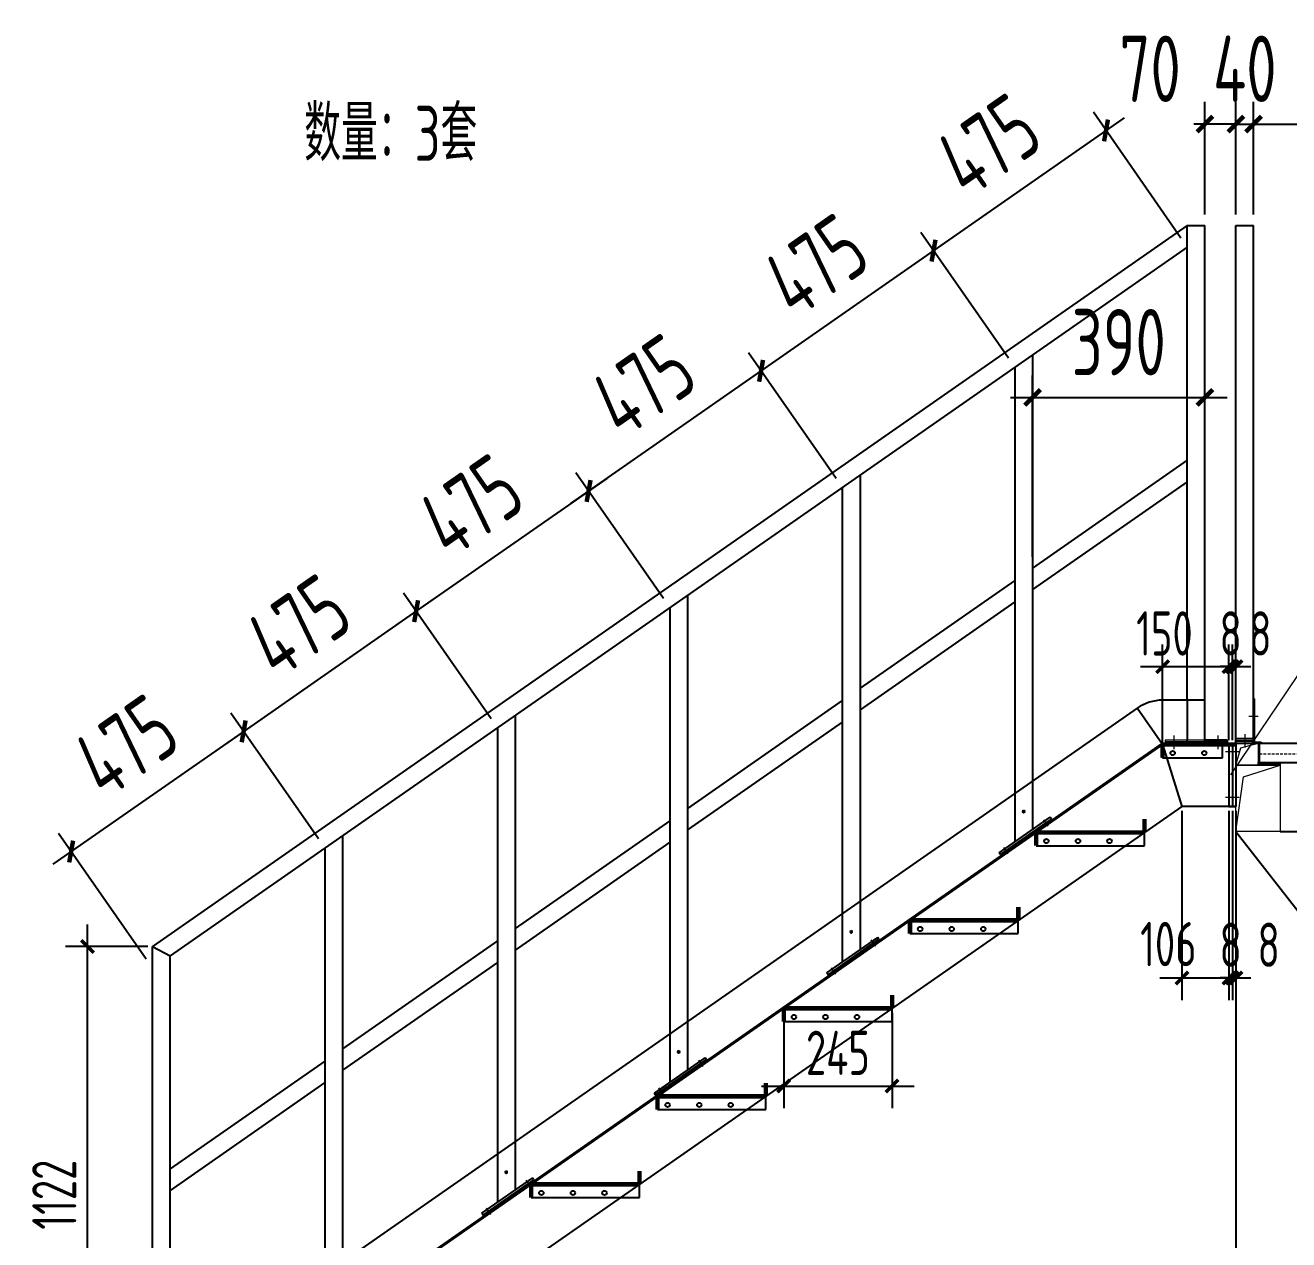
# Model space of a CAD drawing. Extents: x 498328 to 716449, y -893371 to -467753.
# Drawn here: x 533853 to 539565, y -882465 to -876974 of the extents above; entities that cross this region are included whole.
import ezdxf
from ezdxf.enums import TextEntityAlignment as Align

# ---------------------------------------------------------------- set-up
doc = ezdxf.new("R2010")
doc.units = 0
doc.header["$LTSCALE"] = 1000
doc.header["$PDMODE"] = 35
doc.header["$PDSIZE"] = 20
for name, pattern in [('CACHE', [0.375, 0.25, -0.125]), ('CENTER', [2, 1.25, -0.25, 0.25, -0.25]), ('CENTER2', [28.575, 19.05, -3.175, 3.175, -3.175])]:
    doc.linetypes.add(name, pattern=pattern)
doc.layers.get('0').update_dxf_attribs({"linetype": 'CONTINUOUS'})
doc.layers.get('Defpoints').update_dxf_attribs({"linetype": 'CONTINUOUS'})
for name, color, linetype in [('01', 7, 'CONTINUOUS'), ('1轮廓实线层', 7, 'CONTINUOUS'), ('AXIS', 251, 'CENTER'), ('DIM', 3, 'CONTINUOUS'), ('焊缝', 1, 'CONTINUOUS'), ('设备基础', 2, 'CONTINUOUS')]:
    doc.layers.add(name, color=color, linetype=linetype)
doc.layers.add('详图标注文字', color=7, linetype='CONTINUOUS', lineweight=18)
doc.styles.add('StTextStyle', font='yjkeng.shx', dxfattribs={"width": 0.7, "height": 250, "bigfont": 'yjkchn.shx'})
doc.styles.add('TSSD_DIMENSION', font='Tssdeng.shx', dxfattribs={"width": 0.7, "bigfont": 'hztxt.shx'})
doc.dimstyles.new('TSSD_50_100', dxfattribs={"dimtxt": 300, "dimasz": 80, "dimexe": 100, "dimexo": 250, "dimgap": 100, "dimtad": 1, "dimdec": 0, "dimlfac": 0.5, "dimzin": 0, "dimdsep": 46, "dimtxsty": 'TSSD_DIMENSION', "dimblk": 'ARCHTICK', "dimcen": 0, "dimdle": 100, "dimclrt": 7, "dimadec": 0, "dimazin": 0, "dimtfac": 1, "dimtdec": 0, "dimtix": 1, "dimtmove": 2, "dimatfit": 3, "dimldrblk": 'ARCHTICK', "dimfxl": 0, "dimtolj": 1, "dimtzin": 0, "dimarcsym": 0})

# ---------------------------------------------------------------- blocks, each defined once
blk = doc.blocks.new('_ARCHTICK')
at = {"color": 0, "const_width": 0.4}
blk.add_lwpolyline([(-0.707, -0.707), (0.707, 0.707)], dxfattribs=at)
blk = doc.blocks.new('*D869')
at = {"layer": 'Defpoints', "color": 0, "transparency": 16777216}
for p in [(539406.8, -877420.8), (539326.8, -877879.5), (539406.8, -877879.5)]:
    blk.add_point(p, dxfattribs=at)
at = {"layer": 'DIM', "color": 0, "lineweight": -2, "transparency": 16777216}
for p, q in [((539326.8, -877829.5), (539326.8, -877320.8)), ((539406.8, -877829.5), (539406.8, -877320.8)), ((539326.8, -877420.8), (539276.8, -877420.8)), ((539326.8, -877420.8), (539406.8, -877420.8)), ((539406.8, -877420.8), (539456.8, -877420.8))]:
    blk.add_line(p, q, dxfattribs=at)
at = {"layer": 'DIM', "color": 0, "lineweight": -2, "transparency": 16777216, "xscale": 50, "yscale": 50, "zscale": 50}
blk.add_blockref('_ARCHTICK', (539326.8, -877420.8), dxfattribs=at)
at = {"layer": 'DIM', "color": 0, "lineweight": -2, "transparency": 16777216, "xscale": 50, "yscale": 50, "zscale": 50, "rotation": 180}
blk.add_blockref('_ARCHTICK', (539406.8, -877420.8), dxfattribs=at)
at = {"layer": 'DIM', "color": 7, "transparency": 16777216, "insert": (539366.8, -877170.8), "char_height": 300, "attachment_point": 5, "style": 'TSSD_DIMENSION'}
blk.add_mtext('\\A1;40', dxfattribs=at)
blk = doc.blocks.new('*D871')
at = {"layer": 'Defpoints', "color": 0, "transparency": 16777216}
for p in [(537959.4, -877993), (539106.8, -877977), (538326.9, -878520.3)]:
    blk.add_point(p, dxfattribs=at)
at = {"layer": 'DIM', "color": 0, "lineweight": -2, "transparency": 16777216}
for p, q in [((539078.2, -877935.9), (538682.2, -877367.6)), ((538821.4, -877392.4), (537877.4, -878050.2)), ((538298.3, -878479.3), (537902.3, -877910.9))]:
    blk.add_line(p, q, dxfattribs=at)
at = {"layer": 'DIM', "color": 0, "lineweight": -2, "transparency": 16777216, "xscale": 50, "yscale": 50, "zscale": 50}
for p, rotation in [((538739.3, -877449.6), 34.86607488959248), ((537959.4, -877993), 214.8660748895925)]:
    blk.add_blockref('_ARCHTICK', p, dxfattribs=dict(at, rotation=rotation))
at = {"layer": 'DIM', "color": 7, "transparency": 16777216, "insert": (538206.5, -877516.2), "char_height": 300, "attachment_point": 5, "rotation": 34.8661, "style": 'TSSD_DIMENSION'}
blk.add_mtext('\\A1;475', dxfattribs=at)
blk = doc.blocks.new('*D872')
at = {"layer": 'Defpoints', "color": 0, "transparency": 16777216}
for p in [(538326.9, -878520.3), (537179.6, -878536.4), (537547, -879063.7)]:
    blk.add_point(p, dxfattribs=at)
at = {"layer": 'DIM', "color": 0, "lineweight": -2, "transparency": 16777216}
for p, q in [((538041.5, -877935.8), (537097.5, -878593.5)), ((538298.3, -878479.3), (537902.3, -877910.9)), ((537518.4, -879022.7), (537122.4, -878454.3))]:
    blk.add_line(p, q, dxfattribs=at)
at = {"layer": 'DIM', "color": 0, "lineweight": -2, "transparency": 16777216, "xscale": 50, "yscale": 50, "zscale": 50}
for p, rotation in [((537959.4, -877993), 34.86607489001111), ((537179.6, -878536.4), 214.8660748900111)]:
    blk.add_blockref('_ARCHTICK', p, dxfattribs=dict(at, rotation=rotation))
at = {"layer": 'DIM', "color": 7, "transparency": 16777216, "insert": (537426.6, -878059.6), "char_height": 300, "attachment_point": 5, "rotation": 34.8661, "style": 'TSSD_DIMENSION'}
blk.add_mtext('\\A1;475', dxfattribs=at)
blk = doc.blocks.new('*D873')
at = {"layer": 'Defpoints', "color": 0, "transparency": 16777216}
for p in [(536399.7, -879079.7), (537547, -879063.7), (536767.1, -879607.1)]:
    blk.add_point(p, dxfattribs=at)
at = {"layer": 'DIM', "color": 0, "lineweight": -2, "transparency": 16777216}
for p, q in [((537518.4, -879022.7), (537122.4, -878454.3)), ((537261.6, -878479.2), (536317.6, -879136.9)), ((536738.5, -879566.1), (536342.5, -878997.7))]:
    blk.add_line(p, q, dxfattribs=at)
at = {"layer": 'DIM', "color": 0, "lineweight": -2, "transparency": 16777216, "xscale": 50, "yscale": 50, "zscale": 50}
for p, rotation in [((537179.6, -878536.4), 34.86607489001111), ((536399.7, -879079.7), 214.8660748900111)]:
    blk.add_blockref('_ARCHTICK', p, dxfattribs=dict(at, rotation=rotation))
at = {"layer": 'DIM', "color": 7, "transparency": 16777216, "insert": (536646.7, -878602.9), "char_height": 300, "attachment_point": 5, "rotation": 34.8661, "style": 'TSSD_DIMENSION'}
blk.add_mtext('\\A1;475', dxfattribs=at)
blk = doc.blocks.new('*D874')
at = {"layer": 'Defpoints', "color": 0, "transparency": 16777216}
for p in [(536767.1, -879607.1), (535619.8, -879623.1), (535987.2, -880150.5)]:
    blk.add_point(p, dxfattribs=at)
at = {"layer": 'DIM', "color": 0, "lineweight": -2, "transparency": 16777216}
for p, q in [((536481.7, -879022.6), (535537.7, -879680.3)), ((536738.5, -879566.1), (536342.5, -878997.7)), ((535958.6, -880109.4), (535562.6, -879541.1))]:
    blk.add_line(p, q, dxfattribs=at)
at = {"layer": 'DIM', "color": 0, "lineweight": -2, "transparency": 16777216, "xscale": 50, "yscale": 50, "zscale": 50}
for p, rotation in [((536399.7, -879079.7), 34.86607489001111), ((535619.8, -879623.1), 214.8660748900111)]:
    blk.add_blockref('_ARCHTICK', p, dxfattribs=dict(at, rotation=rotation))
at = {"layer": 'DIM', "color": 7, "transparency": 16777216, "insert": (535866.8, -879146.3), "char_height": 300, "attachment_point": 5, "rotation": 34.8661, "style": 'TSSD_DIMENSION'}
blk.add_mtext('\\A1;475', dxfattribs=at)
blk = doc.blocks.new('*D875')
at = {"layer": 'Defpoints', "color": 0, "transparency": 16777216}
for p in [(534839.9, -880166.5), (535987.2, -880150.5), (535207.3, -880693.8)]:
    blk.add_point(p, dxfattribs=at)
at = {"layer": 'DIM', "color": 0, "lineweight": -2, "transparency": 16777216}
for p, q in [((535958.6, -880109.4), (535562.6, -879541.1)), ((535701.8, -879566), (534757.8, -880223.7)), ((535178.7, -880652.8), (534782.7, -880084.4))]:
    blk.add_line(p, q, dxfattribs=at)
at = {"layer": 'DIM', "color": 0, "lineweight": -2, "transparency": 16777216, "xscale": 50, "yscale": 50, "zscale": 50}
for p, rotation in [((535619.8, -879623.1), 34.86607489001111), ((534839.9, -880166.5), 214.8660748900111)]:
    blk.add_blockref('_ARCHTICK', p, dxfattribs=dict(at, rotation=rotation))
at = {"layer": 'DIM', "color": 7, "transparency": 16777216, "insert": (535086.9, -879689.7), "char_height": 300, "attachment_point": 5, "rotation": 34.8661, "style": 'TSSD_DIMENSION'}
blk.add_mtext('\\A1;475', dxfattribs=at)
blk = doc.blocks.new('*D876')
at = {"layer": 'Defpoints', "color": 0, "transparency": 16777216}
for p in [(535207.3, -880693.8), (534060, -880709.9), (534427.4, -881237.2)]:
    blk.add_point(p, dxfattribs=at)
at = {"layer": 'DIM', "color": 0, "lineweight": -2, "transparency": 16777216}
for p, q in [((534921.9, -880109.3), (533977.9, -880767)), ((535178.7, -880652.8), (534782.7, -880084.4)), ((534398.8, -881196.2), (534002.8, -880627.8))]:
    blk.add_line(p, q, dxfattribs=at)
at = {"layer": 'DIM', "color": 0, "lineweight": -2, "transparency": 16777216, "xscale": 50, "yscale": 50, "zscale": 50}
for p, rotation in [((534839.9, -880166.5), 34.86607489001111), ((534060, -880709.9), 214.8660748900111)]:
    blk.add_blockref('_ARCHTICK', p, dxfattribs=dict(at, rotation=rotation))
at = {"layer": 'DIM', "color": 7, "transparency": 16777216, "insert": (534307, -880233.1), "char_height": 300, "attachment_point": 5, "rotation": 34.8661, "style": 'TSSD_DIMENSION'}
blk.add_mtext('\\A1;475', dxfattribs=at)
blk = doc.blocks.new('*D877')
at = {"layer": 'Defpoints', "color": 0, "transparency": 16777216}
for p in [(542246.8, -877420.8), (539406.8, -877879.5), (542246.8, -877879.5)]:
    blk.add_point(p, dxfattribs=at)
at = {"layer": 'DIM', "color": 0, "lineweight": -2, "transparency": 16777216}
for p, q in [((539406.8, -877829.5), (539406.8, -877320.8)), ((542246.8, -877829.5), (542246.8, -877320.8)), ((539306.8, -877420.8), (542346.8, -877420.8))]:
    blk.add_line(p, q, dxfattribs=at)
at = {"layer": 'DIM', "color": 0, "lineweight": -2, "transparency": 16777216, "xscale": 50, "yscale": 50, "zscale": 50, "rotation": 180}
blk.add_blockref('_ARCHTICK', (539406.8, -877420.8), dxfattribs=at)
at = {"layer": 'DIM', "color": 0, "lineweight": -2, "transparency": 16777216, "xscale": 50, "yscale": 50, "zscale": 50}
blk.add_blockref('_ARCHTICK', (542246.8, -877420.8), dxfattribs=at)
at = {"layer": 'DIM', "color": 7, "transparency": 16777216, "insert": (540826.8, -877170.8), "char_height": 300, "attachment_point": 5, "style": 'TSSD_DIMENSION'}
blk.add_mtext('\\A1;1420', dxfattribs=at)
blk = doc.blocks.new('*D879')
at = {"layer": 'Defpoints', "color": 0, "transparency": 16777216}
for p in [(539186.8, -877420.8), (539186.8, -877879.5), (539326.8, -877879.5)]:
    blk.add_point(p, dxfattribs=at)
at = {"layer": 'DIM', "color": 0, "lineweight": -2, "transparency": 16777216}
for p, q in [((539186.8, -877829.5), (539186.8, -877320.8)), ((539326.8, -877829.5), (539326.8, -877320.8)), ((539186.8, -877420.8), (539136.8, -877420.8)), ((539326.8, -877420.8), (539186.8, -877420.8)), ((539326.8, -877420.8), (539376.8, -877420.8))]:
    blk.add_line(p, q, dxfattribs=at)
at = {"layer": 'DIM', "color": 0, "lineweight": -2, "transparency": 16777216, "xscale": 50, "yscale": 50, "zscale": 50}
blk.add_blockref('_ARCHTICK', (539186.8, -877420.8), dxfattribs=at)
at = {"layer": 'DIM', "color": 0, "lineweight": -2, "transparency": 16777216, "xscale": 50, "yscale": 50, "zscale": 50, "rotation": 180}
blk.add_blockref('_ARCHTICK', (539326.8, -877420.8), dxfattribs=at)
at = {"layer": 'DIM', "color": 7, "transparency": 16777216, "insert": (538938.6, -877170.8), "char_height": 300, "attachment_point": 5, "style": 'TSSD_DIMENSION'}
blk.add_mtext('\\A1;70', dxfattribs=at)
blk = doc.blocks.new('*D884')
at = {"layer": 'Defpoints', "color": 0, "transparency": 16777216}
for p in [(534133.8, -881139.7), (534427.4, -881139.7), (534427.4, -883383.4)]:
    blk.add_point(p, dxfattribs=at)
at = {"layer": 'DIM', "color": 0, "lineweight": -2, "transparency": 16777216}
for p, q in [((534133.8, -883483.4), (534133.8, -881039.7)), ((534407.4, -881139.7), (534033.8, -881139.7)), ((534407.4, -883383.4), (534033.8, -883383.4))]:
    blk.add_line(p, q, dxfattribs=at)
at = {"layer": 'DIM', "color": 0, "lineweight": -2, "transparency": 16777216, "xscale": 40, "yscale": 40, "zscale": 40}
for p, rotation in [((534133.8, -881139.7), 90), ((534133.8, -883383.4), 270)]:
    blk.add_blockref('_ARCHTICK', p, dxfattribs=dict(at, rotation=rotation))
at = {"layer": 'DIM', "color": 7, "transparency": 16777216, "insert": (533983.8, -882261.5), "char_height": 200, "attachment_point": 5, "rotation": 90, "style": 'TSSD_DIMENSION'}
blk.add_mtext('\\A1;1122', dxfattribs=at)
blk = doc.blocks.new('*D899')
at = {"layer": 'Defpoints', "color": 0, "transparency": 16777216}
for p in [(539326.8, -880619.6), (534427.4, -883779.6), (534427.4, -885325.6)]:
    blk.add_point(p, dxfattribs=at)
at = {"layer": 'DIM', "color": 0, "lineweight": -2, "transparency": 16777216}
for p, q in [((539326.8, -880869.6), (539326.8, -885425.6)), ((534427.4, -884029.6), (534427.4, -885425.6)), ((539426.8, -885325.6), (534327.4, -885325.6))]:
    blk.add_line(p, q, dxfattribs=at)
at = {"layer": 'DIM', "color": 0, "lineweight": -2, "transparency": 16777216, "xscale": 80, "yscale": 80, "zscale": 80, "rotation": 180}
blk.add_blockref('_ARCHTICK', (534427.4, -885325.6), dxfattribs=at)
at = {"layer": 'DIM', "color": 0, "lineweight": -2, "transparency": 16777216, "xscale": 80, "yscale": 80, "zscale": 80}
blk.add_blockref('_ARCHTICK', (539326.8, -885325.6), dxfattribs=at)
at = {"layer": 'DIM', "color": 7, "transparency": 16777216, "insert": (536877.1, -885075.6), "char_height": 300, "attachment_point": 5, "style": 'TSSD_DIMENSION'}
blk.add_mtext('\\A1;2450', dxfattribs=at)
blk = doc.blocks.new('*D903')
at = {"layer": 'Defpoints', "color": 0, "transparency": 16777216}
for p in [(539082.7, -880505.6), (539294.8, -880505.6), (539294.8, -881281.6)]:
    blk.add_point(p, dxfattribs=at)
at = {"layer": 'DIM', "color": 0, "lineweight": -2, "transparency": 16777216}
for p, q in [((539082.7, -880525.6), (539082.7, -881381.6)), ((539294.8, -880525.6), (539294.8, -881381.6)), ((538982.7, -881281.6), (539394.8, -881281.6))]:
    blk.add_line(p, q, dxfattribs=at)
at = {"layer": 'DIM', "color": 0, "lineweight": -2, "transparency": 16777216, "xscale": 40, "yscale": 40, "zscale": 40, "rotation": 180}
blk.add_blockref('_ARCHTICK', (539082.7, -881281.6), dxfattribs=at)
at = {"layer": 'DIM', "color": 0, "lineweight": -2, "transparency": 16777216, "xscale": 40, "yscale": 40, "zscale": 40}
blk.add_blockref('_ARCHTICK', (539294.8, -881281.6), dxfattribs=at)
at = {"layer": 'DIM', "color": 7, "transparency": 16777216, "insert": (539021.2, -881128.3), "char_height": 200, "attachment_point": 5, "style": 'TSSD_DIMENSION'}
blk.add_mtext('\\A1;106', dxfattribs=at)
blk = doc.blocks.new('*D904')
at = {"layer": 'Defpoints', "color": 0, "transparency": 16777216}
for p in [(539294.8, -880505.6), (539310.8, -880505.6), (539310.8, -881281.6)]:
    blk.add_point(p, dxfattribs=at)
at = {"layer": 'DIM', "color": 0, "lineweight": -2, "transparency": 16777216}
for p, q in [((539294.8, -880525.6), (539294.8, -881381.6)), ((539310.8, -880525.6), (539310.8, -881381.6)), ((539294.8, -881281.6), (539254.8, -881281.6)), ((539294.8, -881281.6), (539310.8, -881281.6)), ((539310.8, -881281.6), (539350.8, -881281.6))]:
    blk.add_line(p, q, dxfattribs=at)
at = {"layer": 'DIM', "color": 0, "lineweight": -2, "transparency": 16777216, "xscale": 40, "yscale": 40, "zscale": 40}
blk.add_blockref('_ARCHTICK', (539294.8, -881281.6), dxfattribs=at)
at = {"layer": 'DIM', "color": 0, "lineweight": -2, "transparency": 16777216, "xscale": 40, "yscale": 40, "zscale": 40, "rotation": 180}
blk.add_blockref('_ARCHTICK', (539310.8, -881281.6), dxfattribs=at)
at = {"layer": 'DIM', "color": 7, "transparency": 16777216, "insert": (539302.8, -881131.6), "char_height": 200, "attachment_point": 5, "style": 'TSSD_DIMENSION'}
blk.add_mtext('\\A1;8', dxfattribs=at)
blk = doc.blocks.new('*D905')
at = {"layer": 'Defpoints', "color": 0, "transparency": 16777216}
for p in [(539310.8, -880505.6), (539326.8, -880505.6), (539326.8, -881281.6)]:
    blk.add_point(p, dxfattribs=at)
at = {"layer": 'DIM', "color": 0, "lineweight": -2, "transparency": 16777216}
for p, q in [((539310.8, -880525.6), (539310.8, -881381.6)), ((539326.8, -880525.6), (539326.8, -881381.6)), ((539310.8, -881281.6), (539270.8, -881281.6)), ((539310.8, -881281.6), (539326.8, -881281.6)), ((539326.8, -881281.6), (539366.8, -881281.6))]:
    blk.add_line(p, q, dxfattribs=at)
at = {"layer": 'DIM', "color": 0, "lineweight": -2, "transparency": 16777216, "xscale": 40, "yscale": 40, "zscale": 40}
blk.add_blockref('_ARCHTICK', (539310.8, -881281.6), dxfattribs=at)
at = {"layer": 'DIM', "color": 0, "lineweight": -2, "transparency": 16777216, "xscale": 40, "yscale": 40, "zscale": 40, "rotation": 180}
blk.add_blockref('_ARCHTICK', (539326.8, -881281.6), dxfattribs=at)
at = {"layer": 'DIM', "color": 7, "transparency": 16777216, "insert": (539474.7, -881131.6), "char_height": 200, "attachment_point": 5, "style": 'TSSD_DIMENSION'}
blk.add_mtext('\\A1;8', dxfattribs=at)
blk = doc.blocks.new('*D906')
at = {"layer": 'Defpoints', "color": 0, "transparency": 16777216}
for p in [(539294.8, -879873.9), (538994.8, -880225.6), (539294.8, -880225.6)]:
    blk.add_point(p, dxfattribs=at)
at = {"layer": 'DIM', "color": 0, "lineweight": -2, "transparency": 16777216}
for p, q in [((538994.8, -880205.6), (538994.8, -879773.9)), ((539294.8, -880205.6), (539294.8, -879773.9)), ((538894.8, -879873.9), (539394.8, -879873.9))]:
    blk.add_line(p, q, dxfattribs=at)
at = {"layer": 'DIM', "color": 0, "lineweight": -2, "transparency": 16777216, "xscale": 40, "yscale": 40, "zscale": 40, "rotation": 180}
blk.add_blockref('_ARCHTICK', (538994.8, -879873.9), dxfattribs=at)
at = {"layer": 'DIM', "color": 0, "lineweight": -2, "transparency": 16777216, "xscale": 40, "yscale": 40, "zscale": 40}
blk.add_blockref('_ARCHTICK', (539294.8, -879873.9), dxfattribs=at)
at = {"layer": 'DIM', "color": 7, "transparency": 16777216, "insert": (539003.5, -879723.9), "char_height": 200, "attachment_point": 5, "style": 'TSSD_DIMENSION'}
blk.add_mtext('\\A1;150', dxfattribs=at)
blk = doc.blocks.new('*D907')
at = {"layer": 'Defpoints', "color": 0, "transparency": 16777216}
for p in [(539310.8, -879873.9), (539294.8, -880225.6), (539310.8, -880225.6)]:
    blk.add_point(p, dxfattribs=at)
at = {"layer": 'DIM', "color": 0, "lineweight": -2, "transparency": 16777216}
for p, q in [((539294.8, -880205.6), (539294.8, -879773.9)), ((539310.8, -880205.6), (539310.8, -879773.9)), ((539294.8, -879873.9), (539254.8, -879873.9)), ((539294.8, -879873.9), (539310.8, -879873.9)), ((539310.8, -879873.9), (539350.8, -879873.9))]:
    blk.add_line(p, q, dxfattribs=at)
at = {"layer": 'DIM', "color": 0, "lineweight": -2, "transparency": 16777216, "xscale": 40, "yscale": 40, "zscale": 40}
blk.add_blockref('_ARCHTICK', (539294.8, -879873.9), dxfattribs=at)
at = {"layer": 'DIM', "color": 0, "lineweight": -2, "transparency": 16777216, "xscale": 40, "yscale": 40, "zscale": 40, "rotation": 180}
blk.add_blockref('_ARCHTICK', (539310.8, -879873.9), dxfattribs=at)
at = {"layer": 'DIM', "color": 7, "transparency": 16777216, "insert": (539302.8, -879723.9), "char_height": 200, "attachment_point": 5, "style": 'TSSD_DIMENSION'}
blk.add_mtext('\\A1;8', dxfattribs=at)
blk = doc.blocks.new('*D908')
at = {"layer": 'Defpoints', "color": 0, "transparency": 16777216}
for p in [(539326.8, -879873.9), (539310.8, -880225.6), (539326.8, -880225.6)]:
    blk.add_point(p, dxfattribs=at)
at = {"layer": 'DIM', "color": 0, "lineweight": -2, "transparency": 16777216}
for p, q in [((539310.8, -880205.6), (539310.8, -879773.9)), ((539326.8, -880205.6), (539326.8, -879773.9)), ((539310.8, -879873.9), (539270.8, -879873.9)), ((539310.8, -879873.9), (539326.8, -879873.9)), ((539326.8, -879873.9), (539366.8, -879873.9))]:
    blk.add_line(p, q, dxfattribs=at)
at = {"layer": 'DIM', "color": 0, "lineweight": -2, "transparency": 16777216, "xscale": 40, "yscale": 40, "zscale": 40}
blk.add_blockref('_ARCHTICK', (539310.8, -879873.9), dxfattribs=at)
at = {"layer": 'DIM', "color": 0, "lineweight": -2, "transparency": 16777216, "xscale": 40, "yscale": 40, "zscale": 40, "rotation": 180}
blk.add_blockref('_ARCHTICK', (539326.8, -879873.9), dxfattribs=at)
at = {"layer": 'DIM', "color": 7, "transparency": 16777216, "insert": (539437.2, -879723.9), "char_height": 200, "attachment_point": 5, "style": 'TSSD_DIMENSION'}
blk.add_mtext('\\A1;8', dxfattribs=at)
blk = doc.blocks.new('*D910')
at = {"layer": 'Defpoints', "color": 0, "transparency": 16777216}
for p in [(537282, -881418.9), (537771.8, -881418.9), (537771.8, -881770.1)]:
    blk.add_point(p, dxfattribs=at)
at = {"layer": 'DIM', "color": 0, "lineweight": -2, "transparency": 16777216}
for p, q in [((537282, -881438.9), (537282, -881870.1)), ((537771.8, -881438.9), (537771.8, -881870.1)), ((537182, -881770.1), (537871.8, -881770.1))]:
    blk.add_line(p, q, dxfattribs=at)
at = {"layer": 'DIM', "color": 0, "lineweight": -2, "transparency": 16777216, "xscale": 40, "yscale": 40, "zscale": 40, "rotation": 180}
blk.add_blockref('_ARCHTICK', (537282, -881770.1), dxfattribs=at)
at = {"layer": 'DIM', "color": 0, "lineweight": -2, "transparency": 16777216, "xscale": 40, "yscale": 40, "zscale": 40}
blk.add_blockref('_ARCHTICK', (537771.8, -881770.1), dxfattribs=at)
at = {"layer": 'DIM', "color": 7, "transparency": 16777216, "insert": (537526.9, -881620.1), "char_height": 200, "attachment_point": 5, "style": 'TSSD_DIMENSION'}
blk.add_mtext('\\A1;245', dxfattribs=at)
blk = doc.blocks.new('*D912')
at = {"layer": 'Defpoints', "color": 0, "transparency": 16777216}
for p in [(539186.8, -878656.8), (538406.9, -879428), (539186.8, -879428)]:
    blk.add_point(p, dxfattribs=at)
at = {"layer": 'DIM', "color": 0, "lineweight": -2, "transparency": 16777216}
for p, q in [((538406.9, -879378), (538406.9, -878556.8)), ((539186.8, -879378), (539186.8, -878556.8)), ((538306.9, -878656.8), (539286.8, -878656.8))]:
    blk.add_line(p, q, dxfattribs=at)
at = {"layer": 'DIM', "color": 0, "lineweight": -2, "transparency": 16777216, "xscale": 50, "yscale": 50, "zscale": 50, "rotation": 180}
blk.add_blockref('_ARCHTICK', (538406.9, -878656.8), dxfattribs=at)
at = {"layer": 'DIM', "color": 0, "lineweight": -2, "transparency": 16777216, "xscale": 50, "yscale": 50, "zscale": 50}
blk.add_blockref('_ARCHTICK', (539186.8, -878656.8), dxfattribs=at)
at = {"layer": 'DIM', "color": 7, "transparency": 16777216, "insert": (538796.8, -878406.8), "char_height": 300, "attachment_point": 5, "style": 'TSSD_DIMENSION'}
blk.add_mtext('\\A1;390', dxfattribs=at)

msp = doc.modelspace()

# ---------------------------------------------------------------- hatches: boundary and pattern name
at = {"layer": '1轮廓实线层', "lineweight": 20, "true_color": 0xadadad}
h = msp.add_hatch(dxfattribs=at)
h.set_pattern_fill('ANGLE', color=253, scale=20)
h.set_pattern_definition([(0, (-1383624.2574, 52374.134), (0, 5.5), [4, -1.5]), (90, (-1383624.2574, 52374.134), (-5.5, 3e-16), [4, -1.5])])
h.paths.add_polyline_path([(539526.8, -880319.6), (539426.8, -880319.6), (539426.8, -880307.6), (539526.8, -880307.6)])
at = {"layer": '焊缝'}
h = msp.add_hatch(dxfattribs=at)
h.set_pattern_fill('ANSI32', color=0)
h.set_pattern_definition([(45, (43730.933, -98791.97), (-6.73519209, 6.73519209), []), (45, (43735.423, -98791.97), (-6.73519209, 6.73519209), [])])
h.paths.add_polyline_path([(539410.8, -880215.6), (539440.8, -880215.6), (539440.8, -880219.6), (539406.8, -880219.6), (539406.8, -880019.6), (539410.8, -880019.6)])

# ---------------------------------------------------------------- linework, layer by layer
at = {"layer": '01', "color": 8, "lineweight": 9}
msp.add_line((539788.5, -879640), (539301.6, -880363.1), dxfattribs=at)
at = {"layer": '1轮廓实线层', "linetype": 'CENTER2', "lineweight": 20, "ltscale": 0.01}
for p, q in [((539427.8, -880099.6), (539385.7, -880099.6)), ((539367, -880179.5), (539367, -880239.3))]:
    msp.add_line(p, q, dxfattribs=at)
at = {"layer": '1轮廓实线层', "color": 8, "lineweight": 9}
for p, q in [((539326.8, -880319.6), (539348.9, -880241.7)), ((539348.9, -880241.7), (539426.8, -880219.6)), ((539361.3, -880371.4), (539526.8, -880319.6)), ((539326.8, -880619.6), (539361.3, -880371.4))]:
    msp.add_line(p, q, dxfattribs=at)
at = {"layer": '1轮廓实线层', "lineweight": 20}
msp.add_line((539432.8, -880219.6), (539432.8, -880307.6), dxfattribs=at)
at = {"layer": '1轮廓实线层', "linetype": 'CACHE', "lineweight": 20, "ltscale": 0.05}
msp.add_line((539432.8, -880267.6), (542220.8, -880267.6), dxfattribs=at)
at = {"layer": '1轮廓实线层', "color": 8, "linetype": 'CENTER2', "lineweight": 20, "ltscale": 0.01}
for p, q in [((538477.9, -880595), (538457.7, -880566.1)), ((538297.4, -880720.7), (538277.2, -880691.8)), ((537698, -881138.4), (537677.8, -881109.4)), ((537517.5, -881264.1), (537497.3, -881235.2)), ((536918.1, -881681.8), (536897.9, -881652.8)), ((536737.6, -881807.5), (536717.5, -881778.6)), ((536138.2, -882225.1), (536118.1, -882196.2)), ((535957.7, -882350.9), (535937.6, -882321.9))]:
    msp.add_line(p, q, dxfattribs=at)
at = {"layer": '1轮廓实线层', "lineweight": 9, "const_width": 20}
for points in [[(538994.8, -880225.6), (539326.8, -880225.6)], [(538994.8, -880225.6), (538994.8, -880285.6)], [(538913.6, -880623.4), (538913.6, -880563.4)], [(538423.8, -880623.4), (538913.6, -880623.4)], [(538423.8, -880623.4), (538423.8, -880683.4)], [(538342.7, -881021.1), (538342.7, -880961.1)], [(537852.9, -881021.1), (538342.7, -881021.1)], [(537852.9, -881021.1), (537852.9, -881081.1)], [(537771.8, -881418.9), (537771.8, -881358.9)], [(537282, -881418.9), (537771.8, -881418.9)], [(537282, -881418.9), (537282, -881478.9)], [(537200.9, -881816.7), (537200.9, -881756.7)], [(536711.1, -881816.7), (537200.9, -881816.7)], [(536711.1, -881816.7), (536711.1, -881876.7)], [(536630, -882214.5), (536630, -882154.5)], [(536140.1, -882214.5), (536630, -882214.5)], [(536140.1, -882214.5), (536140.1, -882274.5)]]:
    msp.add_lwpolyline(points, dxfattribs=at)
at = {"layer": '1轮廓实线层', "lineweight": 20}
for points in [[(539326.8, -880219.6), (539426.8, -880219.6), (539426.8, -880319.6), (539326.8, -880319.6)], [(539326.8, -880319.6), (539526.8, -880319.6), (539526.8, -880619.6), (539326.8, -880619.6)], [(539526.8, -880319.6), (539426.8, -880319.6), (539426.8, -880307.6), (539526.8, -880307.6)]]:
    msp.add_lwpolyline(points, close=True, dxfattribs=at)
at = {"layer": 'AXIS', "lineweight": 20}
for p, q in [((539047, -880247.6), (539047, -880185.6)), ((539247, -880247.6), (539247, -880185.6)), ((539007, -880205.6), (539007, -880225.6)), ((539186.8, -880205.6), (539007, -880205.6)), ((539341.5, -880259.6), (539280, -880259.6)), ((539341.5, -880465.6), (539280, -880465.6))]:
    msp.add_line(p, q, dxfattribs=at)
at = {"layer": '焊缝', "color": 7, "true_color": 0xffffff}
for p, q in [((539106.8, -877879.5), (534427.4, -881139.7)), ((539106.8, -877977), (534507.4, -881181.5)), ((538406.9, -878464.6), (538406.9, -880391.4)), ((538326.9, -878520.3), (538326.9, -880447.2)), ((539106.8, -878940.4), (538406.9, -879428)), ((537627, -879008), (537627, -880934.8)), ((539106.8, -879037.9), (538406.9, -879525.5)), ((537547, -879063.7), (537547, -880990.5)), ((538326.9, -879483.7), (537627, -879971.4)), ((536847.1, -879551.3), (536847.1, -881478.2)), ((536767.1, -879607.1), (536767.1, -881533.9)), ((538326.9, -879581.2), (537627, -880068.9)), ((538880.4, -880061.5), (534427.4, -883164)), ((537547, -880027.1), (536847.1, -880514.8)), ((538994.8, -880225.6), (538880.4, -880061.5)), ((539186.8, -880025.6), (538994.8, -880025.6)), ((538994.8, -880225.6), (538994.8, -880025.6)), ((536067.2, -880094.7), (536067.2, -882021.5)), ((537547, -880124.6), (536847.1, -880612.3)), ((535987.2, -880150.5), (535987.2, -882077.3)), ((538991.3, -880220.7), (534424, -883402.9)), ((538994.8, -880225.6), (534427.4, -883407.8)), ((538994.8, -880225.6), (539326.8, -880225.6)), ((539326.8, -880225.6), (538994.8, -880225.6)), ((539287, -880205.6), (539287, -880225.6)), ((539082.7, -880505.6), (534707.4, -883554)), ((536767.1, -880570.5), (536067.2, -881058.1)), ((535287.3, -880638.1), (535287.3, -882564.9)), ((538423.8, -880623.4), (538913.6, -880623.4)), ((535207.3, -880693.8), (535207.3, -882620.7)), ((536767.1, -880668), (536067.2, -881155.6)), ((537852.9, -881021.1), (538342.7, -881021.1)), ((534427.4, -881139.7), (534507.4, -881181.5)), ((535987.2, -881113.9), (535287.3, -881601.5)), ((535987.2, -881211.4), (535287.3, -881699)), ((537282, -881418.9), (537771.8, -881418.9)), ((535207.3, -881657.2), (534507.4, -882144.9)), ((535207.3, -881754.8), (534507.4, -882242.4)), ((536711.1, -881816.7), (537200.9, -881816.7)), ((536140.1, -882214.5), (536630, -882214.5))]:
    msp.add_line(p, q, dxfattribs=at)
at = {"layer": '焊缝', "color": 0}
for p, q in [((539106.8, -880025.6), (539106.8, -877879.5)), ((539106.8, -877879.5), (539186.8, -877879.5)), ((539186.8, -880214.4), (539186.8, -877879.5)), ((539326.8, -880199.4), (539326.8, -877879.5)), ((539326.8, -877879.5), (539406.8, -877879.5)), ((539406.8, -880199.4), (539406.8, -877879.5)), ((539406.8, -880219.6), (539406.8, -880019.6)), ((539410.8, -880019.6), (539406.8, -880019.6)), ((539410.8, -880215.6), (539410.8, -880019.6)), ((539287, -880215.6), (539007, -880215.6)), ((539287, -880225.6), (539007, -880225.6)), ((539287, -880205.6), (539186.8, -880205.6)), ((539326.8, -880199.4), (539406.8, -880199.4)), ((539326.8, -880209.4), (539326.8, -880199.4)), ((539326.8, -880219.6), (539326.8, -880209.4)), ((539326.8, -880209.4), (539406.8, -880209.4)), ((539326.8, -880219.6), (539406.8, -880219.6)), ((539406.8, -880209.4), (539406.8, -880199.4)), ((539406.8, -880209.4), (539406.8, -880219.4)), ((539406.8, -880219.6), (539440.8, -880219.6)), ((539410.8, -880215.6), (539440.8, -880215.6)), ((539440.8, -880215.6), (539440.8, -880219.6)), ((534427.4, -883407.8), (534427.4, -881139.7)), ((534507.4, -883108.3), (534507.4, -881181.5))]:
    msp.add_line(p, q, dxfattribs=at)
at = {"layer": '焊缝', "color": 8}
for p, q in [((538492.4, -880563.4), (538486.7, -880555.2)), ((538492.4, -880563.4), (538498.1, -880571.6)), ((538445, -880596.4), (538450.7, -880604.6)), ((538262.7, -880723.4), (538256.9, -880715.2)), ((537712.5, -881106.8), (537706.8, -881098.5)), ((537712.5, -881106.8), (537718.3, -881115)), ((537482.8, -881266.8), (537477.1, -881258.6)), ((537482.8, -881266.8), (537488.5, -881275)), ((536932.6, -881650.1), (536926.9, -881641.9)), ((536932.6, -881650.1), (536938.4, -881658.3)), ((536702.9, -881810.2), (536697.2, -881802)), ((536702.9, -881810.2), (536708.6, -881818.4)), ((536152.7, -882193.5), (536147, -882185.3)), ((536152.7, -882193.5), (536158.5, -882201.7)), ((535923, -882353.6), (535917.3, -882345.3)), ((535923, -882353.6), (535928.7, -882361.8))]:
    msp.add_line(p, q, dxfattribs=at)
at = {"layer": '焊缝', "color": 7, "true_color": 0xffffff}
msp.add_arc((538994.8, -880225.6), 200, 90, 124.8661, dxfattribs=at)
at = {"layer": '设备基础', "color": 8}
for p, q in [((539106.8, -880025.6), (539106.8, -880205.6)), ((538994.8, -880285.5), (538994.8, -880225.6)), ((539106.8, -880215.4), (539106.8, -880205.4)), ((539106.8, -880225.6), (539106.8, -880215.4)), ((539106.8, -880215.4), (539186.8, -880215.4)), ((539106.8, -880225.6), (539186.8, -880225.6)), ((539106.8, -880225.6), (539186.8, -880225.6)), ((539186.8, -880215.4), (539186.8, -880205.4)), ((539186.8, -880215.4), (539186.8, -880225.4)), ((539266.2, -880285.6), (539266.2, -880225.7)), ((538994.8, -880285.6), (539266.2, -880285.6)), ((538406.9, -880391.4), (538406.9, -880610.8)), ((538326.9, -880447.2), (538326.9, -880666.5)), ((538256.9, -880715.2), (538486.7, -880555.2)), ((538262.7, -880723.4), (538492.4, -880563.4)), ((538423.8, -880683.3), (538423.8, -880623.4)), ((538913.6, -880683.3), (538913.6, -880623.4)), ((538423.8, -880683.4), (538913.6, -880683.4)), ((537627, -880934.8), (537627, -881154.2)), ((537547, -880990.5), (537547, -881209.9)), ((537852.9, -881081.1), (537852.9, -881021.1)), ((538342.7, -881081.1), (538342.7, -881021.1)), ((537477.1, -881258.6), (537706.8, -881098.5)), ((537852.9, -881081.1), (538342.7, -881081.1)), ((537482.8, -881266.8), (537712.5, -881106.8)), ((537282, -881478.8), (537282, -881418.9)), ((537771.8, -881478.8), (537771.8, -881418.9)), ((536847.1, -881478.2), (536847.1, -881697.5)), ((537282, -881478.9), (537771.8, -881478.9)), ((536767.1, -881533.9), (536767.1, -881753.3)), ((536697.2, -881802), (536926.9, -881641.9)), ((536702.9, -881810.2), (536932.6, -881650.1)), ((536711.1, -881876.6), (536711.1, -881816.7)), ((537200.9, -881876.6), (537200.9, -881816.7)), ((536711.1, -881876.7), (537200.9, -881876.7)), ((536067.2, -882021.5), (536067.2, -882240.9)), ((535987.2, -882077.3), (535987.2, -882296.6)), ((535917.3, -882345.3), (536147, -882185.3)), ((535923, -882353.6), (536152.7, -882193.5)), ((536140.1, -882274.4), (536140.1, -882214.5)), ((536630, -882274.4), (536630, -882214.5)), ((536140.1, -882274.5), (536630, -882274.5))]:
    msp.add_line(p, q, dxfattribs=at)
at = {"layer": '设备基础', "color": 0}
for p, q in [((538994.8, -880225.6), (539082.7, -880505.6)), ((539106.8, -880225.6), (539106.8, -880231.6)), ((539294.8, -880225.6), (539294.8, -880505.6)), ((539294.8, -880225.6), (539326.8, -880225.6)), ((539310.8, -880225.6), (539310.8, -880505.6)), ((539326.8, -880219.6), (539406.8, -880219.6)), ((539326.8, -880219.6), (539326.8, -880225.6)), ((539326.8, -880225.6), (539326.8, -880505.6)), ((539432.8, -880219.6), (542220.8, -880219.6)), ((539432.8, -880307.6), (539526.8, -880307.6)), ((539432.8, -880307.6), (542220.8, -880307.6)), ((539326.8, -880505.6), (539082.7, -880505.6)), ((539294.8, -880505.6), (539326.8, -880505.6)), ((539326.8, -880619.6), (540706.8, -882387.8)), ((539526.8, -880619.6), (542126.8, -880619.6))]:
    msp.add_line(p, q, dxfattribs=at)
at = {"layer": '设备基础', "color": 8}
for centre in [(539040.7, -880264.6), (539183.6, -880264.6), (538469.8, -880662.4), (538612.7, -880662.4), (538755.2, -880662.4), (537898.9, -881060.2), (538041.8, -881060.2), (538184.2, -881060.2), (537328, -881457.9), (537470.9, -881457.9), (537613.3, -881457.9), (536757, -881855.7), (536900, -881855.7), (537042.4, -881855.7), (536186.1, -882253.5), (536329, -882253.5), (536471.5, -882253.5)]:
    msp.add_circle(centre, 10, dxfattribs=at)
at = {"layer": '设备基础', "color": 0}
for centre in [(538366.9, -880529), (537587, -881072.3), (536807.1, -881615.7), (536027.2, -882159.1)]:
    msp.add_ellipse(centre, major_axis=(0, 6), ratio=0.543392, dxfattribs=at)

# ---------------------------------------------------------------- texts
at = {"layer": '详图标注文字', "color": 7, "style": 'StTextStyle', "width": 0.7}
msp.add_text('数量：3套', height=250, dxfattribs=at).set_placement((535505.2, -877662.7), align=Align.BOTTOM_CENTER)

# ---------------------------------------------------------------- dimensions: what is measured, and where the dimension line sits
at = {"layer": 'DIM'}
for base, p1, p2, override, picture, middle in [((539186.8, -877420.8), (539326.8, -877879.5), (539186.8, -877879.5), {"dimasz": 50, "dimexo": 50}, '*D879', (538938.6, -877170.8)), ((539294.8, -879873.9), (538994.8, -880225.6), (539294.8, -880225.6), {"dimtxt": 200, "dimasz": 40, "dimexo": 20, "dimgap": 50}, '*D906', (539003.5, -879723.9)), ((539326.8, -879873.9), (539310.8, -880225.6), (539326.8, -880225.6), {"dimtxt": 200, "dimasz": 40, "dimexo": 20, "dimgap": 50}, '*D908', (539437.2, -879723.9)), ((539294.8, -881281.6), (539082.7, -880505.6), (539294.8, -880505.6), {"dimtxt": 200, "dimasz": 40, "dimexo": 20, "dimgap": 50}, '*D903', (539021.2, -881128.3)), ((539326.8, -881281.6), (539310.8, -880505.6), (539326.8, -880505.6), {"dimtxt": 200, "dimasz": 40, "dimexo": 20, "dimgap": 50}, '*D905', (539474.7, -881131.6))]:
    dim = msp.add_linear_dim(base=base, p1=p1, p2=p2, dimstyle='TSSD_50_100', override=override, dxfattribs=at)
    dim.commit()
    dim.dimension.update_dxf_attribs({"geometry": picture, "text_midpoint": middle, "dimtype": 160})
for base, p1, p2, override, picture, middle in [((539406.8, -877420.8), (539326.8, -877879.5), (539406.8, -877879.5), {"dimasz": 50, "dimexo": 50}, '*D869', (539366.8, -877170.8)), ((542246.8, -877420.8), (539406.8, -877879.5), (542246.8, -877879.5), {"dimasz": 50, "dimexo": 50}, '*D877', (540826.8, -877170.8)), ((539186.8, -878656.8), (538406.9, -879428), (539186.8, -879428), {"dimasz": 50, "dimexo": 50}, '*D912', (538796.8, -878406.8)), ((539310.8, -879873.9), (539294.8, -880225.6), (539310.8, -880225.6), {"dimtxt": 200, "dimasz": 40, "dimexo": 20, "dimgap": 50}, '*D907', (539302.8, -879723.9)), ((539310.8, -881281.6), (539294.8, -880505.6), (539310.8, -880505.6), {"dimtxt": 200, "dimasz": 40, "dimexo": 20, "dimgap": 50}, '*D904', (539302.8, -881131.6)), ((537771.8, -881770.1), (537282, -881418.9), (537771.8, -881418.9), {"dimtxt": 200, "dimasz": 40, "dimexo": 20, "dimgap": 50}, '*D910', (537526.9, -881620.1))]:
    dim = msp.add_linear_dim(base=base, p1=p1, p2=p2, dimstyle='TSSD_50_100', override=override, dxfattribs=at)
    dim.commit()
    dim.dimension.update_dxf_attribs({"geometry": picture, "text_midpoint": middle})
dim = msp.add_aligned_dim(p1=(539106.8, -877977), p2=(538326.9, -878520.3), distance=-642.7, dimstyle='TSSD_50_100', override={"dimasz": 50, "dimexo": 50}, dxfattribs=at)
dim.commit()
dim.dimension.update_dxf_attribs({"geometry": '*D871', "text_midpoint": (538206.5, -877516.2)})
for base, p1, p2, angle, override, picture, middle in [((537179.6, -878536.4), (538326.9, -878520.3), (537547, -879063.7), 34.8661, {"dimasz": 50, "dimexo": 50}, '*D872', (537426.6, -878059.6)), ((536399.7, -879079.7), (537547, -879063.7), (536767.1, -879607.1), 34.8661, {"dimasz": 50, "dimexo": 50}, '*D873', (536646.7, -878602.9)), ((535619.8, -879623.1), (536767.1, -879607.1), (535987.2, -880150.5), 34.8661, {"dimasz": 50, "dimexo": 50}, '*D874', (535866.8, -879146.3)), ((534839.9, -880166.5), (535987.2, -880150.5), (535207.3, -880693.8), 34.8661, {"dimasz": 50, "dimexo": 50}, '*D875', (535086.9, -879689.7)), ((534060, -880709.9), (535207.3, -880693.8), (534427.4, -881237.2), 34.8661, {"dimasz": 50, "dimexo": 50}, '*D876', (534307, -880233.1)), ((534133.8, -881139.7), (534427.4, -883383.4), (534427.4, -881139.7), 90, {"dimtxt": 200, "dimasz": 40, "dimexo": 20, "dimgap": 50}, '*D884', (533983.8, -882261.5))]:
    dim = msp.add_linear_dim(base=base, p1=p1, p2=p2, angle=angle, dimstyle='TSSD_50_100', override=override, dxfattribs=at)
    dim.commit()
    dim.dimension.update_dxf_attribs({"geometry": picture, "text_midpoint": middle})
dim = msp.add_linear_dim(base=(534427.4, -885325.6), p1=(539326.8, -880619.6), p2=(534427.4, -883779.6), dimstyle='TSSD_50_100', dxfattribs=at)
dim.commit()
dim.dimension.update_dxf_attribs({"geometry": '*D899', "text_midpoint": (536877.1, -885075.6)})

doc.saveas('drawing.dxf')
